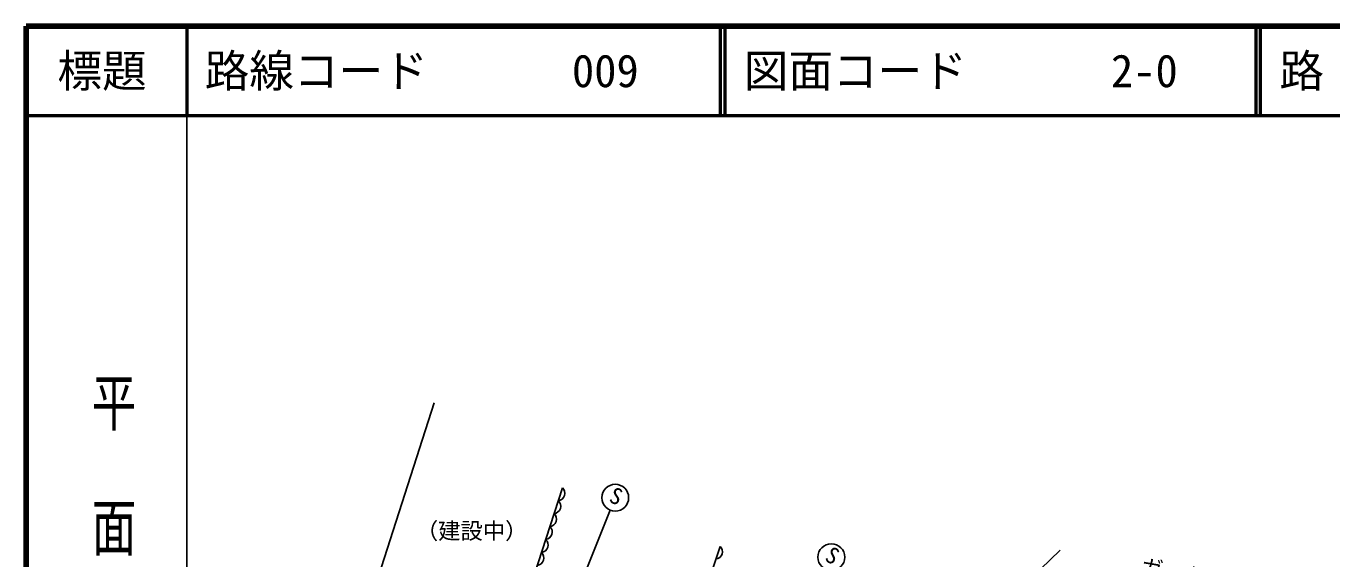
# Model space of a CAD drawing. Units: millimetres, scale not verified. Extents: x 40000 to 680000, y 20000 to 380000.
# Drawn here: x 40000 to 186267, y 320363 to 380000 of the extents above; entities that cross this region are included whole.
import ezdxf
from ezdxf.enums import TextEntityAlignment as Align

# ---------------------------------------------------------------- set-up
doc = ezdxf.new("R2010")
doc.units = ezdxf.units.MM
doc.header["$LTSCALE"] = 1000
for name, color, linetype, lineweight in [('M-BGD', 7, 'Continuous', 25), ('M-BMK-SRVR', 3, 'Continuous', 25), ('M-STR-HTXT', 7, 'Continuous', 13), ('M-STR-STRC', 7, 'Continuous', 25), ('M-TTL', 2, 'Continuous', 140), ('M-TTL-BAND', 7, 'Continuous', 25), ('M-TTL-LINE', 7, 'Continuous', 50)]:
    doc.layers.add(name, color=color, linetype=linetype, lineweight=lineweight)
doc.layers.add('M-TTL-TXT', color=7, linetype='Continuous')
doc.styles.add('@ＭＳ ゴシック', font='')
doc.styles.add('ＭＳ ゴシック', font='')
doc.styles.get('@ＭＳ ゴシック').set_extended_font_data('@MS Gothic')
doc.styles.get('ＭＳ ゴシック').set_extended_font_data('MS Gothic')

msp = doc.modelspace()

# ---------------------------------------------------------------- linework, layer by layer
at = {"layer": 'M-BGD'}
for p, q in [((95841, 315293), (100071, 328329)), ((113570, 309229), (117728, 321755))]:
    msp.add_line(p, q, dxfattribs=at)
for centre, radius, start, end in [((99523, 327707), 830, 275.43918, 48.60624), ((99053, 326258), 830, 275.43918, 48.60624), ((98583, 324810), 830, 275.43918, 48.60624), ((98113, 323361), 830, 275.43918, 48.60624), ((97643, 321913), 830, 275.43918, 48.60624), ((97173, 320464), 830, 275.43918, 48.60624), ((117224, 321150), 788, 273.05912, 50.21648)]:
    msp.add_arc(centre, radius, start, end, dxfattribs=at)
at = {"layer": 'M-BMK-SRVR'}
msp.add_line((79128, 317366), (85701, 337816), dxfattribs=at)
at = {"layer": 'M-STR-HTXT'}
msp.add_line((133797, 300225), (155826, 321319), dxfattribs=at)
at = {"layer": 'M-STR-STRC'}
msp.add_line((100408, 313341), (105434, 325820), dxfattribs=at)
for centre in [(105995, 327212), (130197, 320556)]:
    msp.add_circle(centre, 1500, dxfattribs=at)
at = {"layer": 'M-TTL'}
for p, q in [((40000, 380000), (40000, 20000)), ((680000, 380000), (40000, 380000))]:
    msp.add_line(p, q, dxfattribs=at)
at = {"layer": 'M-TTL-BAND'}
msp.add_line((58000, 370000), (58000, 20000), dxfattribs=at)
at = {"layer": 'M-TTL-LINE'}
for p, q in [((58000, 380000), (58000, 370000)), ((117750, 380000), (117750, 370000)), ((118250, 380000), (118250, 370000)), ((177750, 380000), (177750, 370000)), ((178250, 380000), (178250, 370000)), ((40000, 370000), (680000, 370000))]:
    msp.add_line(p, q, dxfattribs=at)

# ---------------------------------------------------------------- texts
at = {"layer": 'M-BGD', "style": 'ＭＳ ゴシック'}
msp.add_text('（建設中）', height=1833, dxfattribs=at).set_placement((83657, 322030), align=Align.BOTTOM_LEFT)
at = {"layer": 'M-STR-HTXT', "style": 'ＭＳ ゴシック'}
msp.add_text('ガードレール', height=1833, rotation=350.262, dxfattribs=at).set_placement((172018, 316815), align=Align.BOTTOM_CENTER)
at = {"layer": 'M-STR-STRC', "style": 'ＭＳ ゴシック'}
for rotation, p in [(338, (105548, 326032)), (331.397, (129625, 319450))]:
    msp.add_text('S', height=1833, rotation=rotation, dxfattribs=at).set_placement(p, align=Align.BOTTOM_CENTER)
at = {"layer": 'M-TTL-BAND', "style": '@ＭＳ ゴシック', "width": 1.4}
msp.add_text('平  面  図', height=3666, rotation=270, dxfattribs=at).set_placement((49777, 306475), align=Align.MIDDLE_RIGHT)
at = {"layer": 'M-TTL-TXT', "style": 'ＭＳ ゴシック'}
for s, p in [('路線コード', (60000, 375000)), ('路 線 名', (180380, 375000)), ('009', (101142, 375000)), ('図面コード', (120380, 375000)), ('2-0', (161521, 375000))]:
    msp.add_text(s, height=3666, dxfattribs=at).set_placement(p, align=Align.MIDDLE_LEFT)
msp.add_text('標題', height=3666, dxfattribs=at).set_placement((48500, 375000), align=Align.MIDDLE_CENTER)

doc.saveas('drawing.dxf')
